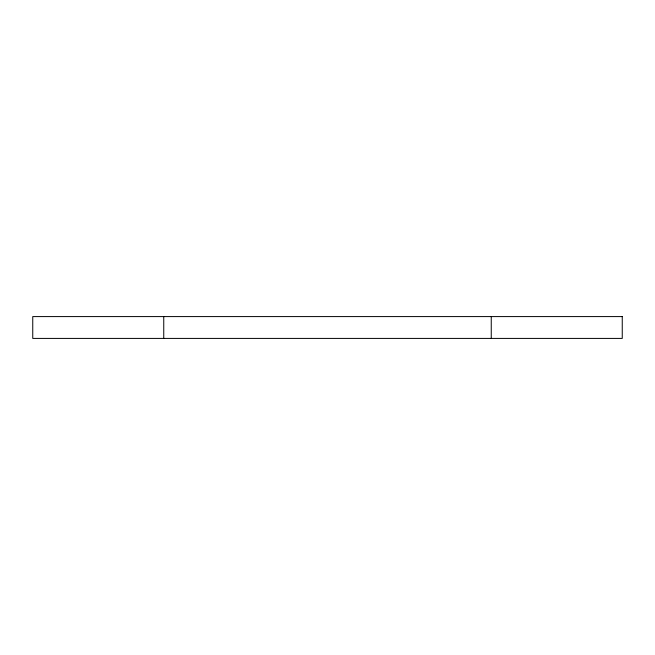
<?xml version="1.0" encoding="UTF-8"?>
<svg xmlns="http://www.w3.org/2000/svg" width="655" height="655" viewBox="0 0 655 655"><rect width="100%" height="100%" fill="white"/><g stroke="black" fill="none" stroke-linecap="round" stroke-linejoin="round"><path stroke-width="0.98" d="M491.25 316.586L491.25 338.414M163.75 316.586L163.75 338.414M622.25 316.586L32.75 316.586L32.75 338.414L622.25 338.414L622.25 316.586"/></g></svg>
